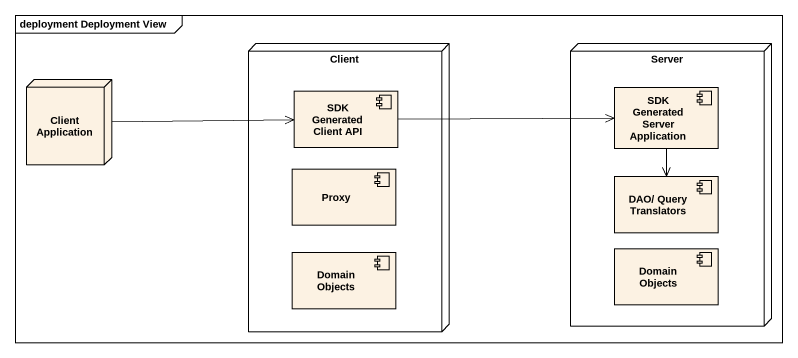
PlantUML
@startuml
mainframe deployment Deployment View
node "Client Application" as Client_Application
node Client {
  component "SDK Generated Client API" as SDK_Generated_Client_API
  component Proxy
  component "Domain Objects" as Domain_Objects_2
}
node Server {
  component "SDK Generated Server Application" as SDK_Generated_Server
  component "DAO/ Query Translators" as DAO_Query_Translators
  component "Domain Objects" as Domain_Objects
}
Client_Application -right-> SDK_Generated_Client_API
SDK_Generated_Client_API -right-> SDK_Generated_Server
SDK_Generated_Server --> DAO_Query_Translators
@enduml
